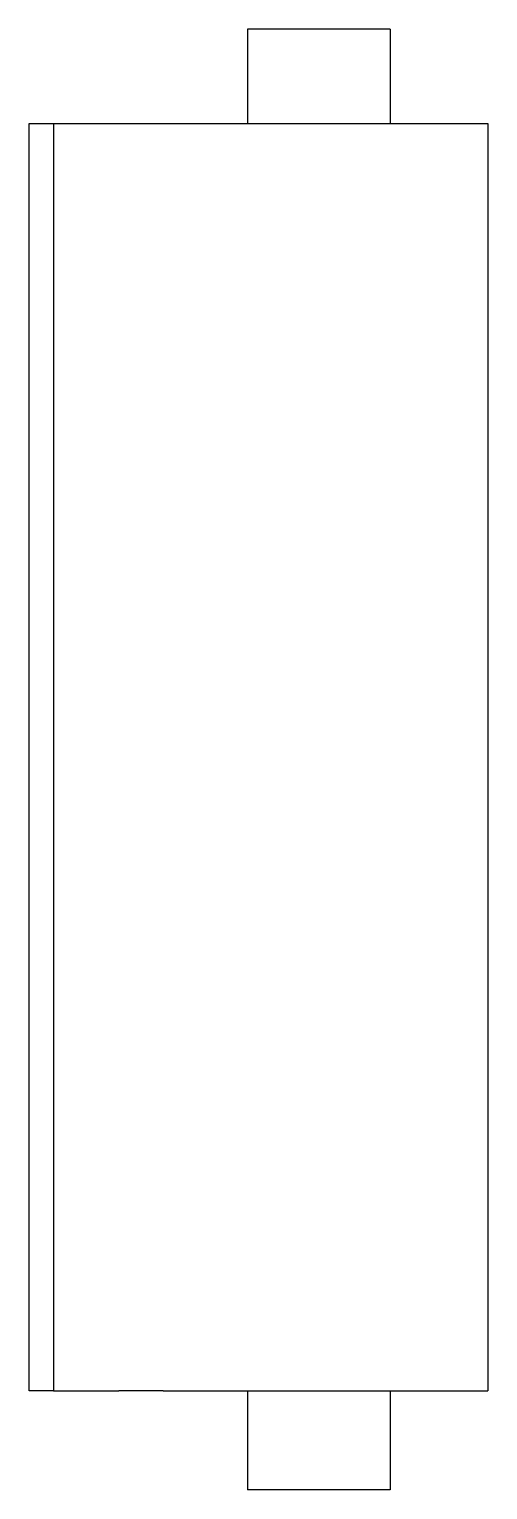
# Model space of a CAD drawing. Header units: metres. Extents: x -19 to 0, y 0 to 60.5.
import ezdxf

# ---------------------------------------------------------------- set-up
doc = ezdxf.new("R2010")
doc.units = ezdxf.units.M

msp = doc.modelspace()

# ---------------------------------------------------------------- linework, layer by layer
for points in [[(-9.95, 60.5), (-9.95, 60.422), (-9.95, 60.344), (-9.95, 60.266), (-9.95, 60.188), (-9.95, 60.11), (-9.95, 60.032), (-9.95, 59.954), (-9.95, 59.876), (-9.95, 59.798), (-9.95, 59.72), (-9.95, 59.642), (-9.95, 59.564), (-9.95, 59.486), (-9.95, 59.408), (-9.95, 59.33), (-9.95, 59.252), (-9.95, 59.174), (-9.95, 59.096), (-9.95, 59.018), (-9.95, 58.94), (-9.95, 58.862), (-9.95, 58.784), (-9.95, 58.706), (-9.95, 58.628), (-9.95, 58.55), (-9.95, 58.472), (-9.95, 58.394), (-9.95, 58.316), (-9.95, 58.238), (-9.95, 58.16), (-9.95, 58.082), (-9.95, 58.004), (-9.95, 57.926), (-9.95, 57.848), (-9.95, 57.77), (-9.95, 57.692), (-9.95, 57.614), (-9.95, 57.536), (-9.95, 57.458), (-9.95, 57.38), (-9.95, 57.302), (-9.95, 57.224), (-9.95, 57.146), (-9.95, 57.068), (-9.95, 56.99), (-9.95, 56.912), (-9.95, 56.834), (-9.95, 56.756), (-9.95, 56.678), (-9.95, 56.6)], [(-7, 60.5), (-7.092, 60.5), (-7.185, 60.5), (-7.277, 60.5), (-7.369, 60.5), (-7.461, 60.5), (-7.552, 60.5), (-7.643, 60.5), (-7.733, 60.5), (-7.822, 60.5), (-7.911, 60.5), (-7.999, 60.5), (-8.084, 60.5), (-8.17, 60.5), (-8.256, 60.5), (-8.338, 60.5), (-8.419, 60.5), (-8.5, 60.5), (-8.58, 60.5), (-8.656, 60.5), (-8.731, 60.5), (-8.807, 60.5), (-8.879, 60.5), (-8.948, 60.5), (-9.017, 60.5), (-9.086, 60.5), (-9.148, 60.5), (-9.209, 60.5), (-9.271, 60.5), (-9.329, 60.5), (-9.383, 60.5), (-9.437, 60.5), (-9.49, 60.5), (-9.536, 60.5), (-9.581, 60.5), (-9.626, 60.5), (-9.668, 60.5), (-9.703, 60.5), (-9.739, 60.5), (-9.774, 60.5), (-9.803, 60.5), (-9.828, 60.5), (-9.854, 60.5), (-9.878, 60.5), (-9.894, 60.5), (-9.909, 60.5), (-9.925, 60.5), (-9.934, 60.5), (-9.94, 60.5), (-9.945, 60.5), (-9.95, 60.5)], [(-4.05, 60.5), (-4.055, 60.5), (-4.06, 60.5), (-4.066, 60.5), (-4.075, 60.5), (-4.091, 60.5), (-4.106, 60.5), (-4.122, 60.5), (-4.146, 60.5), (-4.172, 60.5), (-4.197, 60.5), (-4.226, 60.5), (-4.261, 60.5), (-4.297, 60.5), (-4.332, 60.5), (-4.374, 60.5), (-4.419, 60.5), (-4.464, 60.5), (-4.51, 60.5), (-4.563, 60.5), (-4.617, 60.5), (-4.671, 60.5), (-4.729, 60.5), (-4.791, 60.5), (-4.852, 60.5), (-4.914, 60.5), (-4.983, 60.5), (-5.052, 60.5), (-5.121, 60.5), (-5.193, 60.5), (-5.269, 60.5), (-5.344, 60.5), (-5.42, 60.5), (-5.5, 60.5), (-5.581, 60.5), (-5.662, 60.5), (-5.744, 60.5), (-5.83, 60.5), (-5.916, 60.5), (-6.001, 60.5), (-6.089, 60.5), (-6.178, 60.5), (-6.267, 60.5), (-6.357, 60.5), (-6.448, 60.5), (-6.539, 60.5), (-6.631, 60.5), (-6.723, 60.5), (-6.815, 60.5), (-6.908, 60.5), (-7, 60.5)], [(-4.05, 60.5), (-4.05, 60.422), (-4.05, 60.344), (-4.05, 60.266), (-4.05, 60.188), (-4.05, 60.11), (-4.05, 60.032), (-4.05, 59.954), (-4.05, 59.876), (-4.05, 59.798), (-4.05, 59.72), (-4.05, 59.642), (-4.05, 59.564), (-4.05, 59.486), (-4.05, 59.408), (-4.05, 59.33), (-4.05, 59.252), (-4.05, 59.174), (-4.05, 59.096), (-4.05, 59.018), (-4.05, 58.94), (-4.05, 58.862), (-4.05, 58.784), (-4.05, 58.706), (-4.05, 58.628), (-4.05, 58.55), (-4.05, 58.472), (-4.05, 58.394), (-4.05, 58.316), (-4.05, 58.238), (-4.05, 58.16), (-4.05, 58.082), (-4.05, 58.004), (-4.05, 57.926), (-4.05, 57.848), (-4.05, 57.77), (-4.05, 57.692), (-4.05, 57.614), (-4.05, 57.536), (-4.05, 57.458), (-4.05, 57.38), (-4.05, 57.302), (-4.05, 57.224), (-4.05, 57.146), (-4.05, 57.068), (-4.05, 56.99), (-4.05, 56.912), (-4.05, 56.834), (-4.05, 56.756), (-4.05, 56.678), (-4.05, 56.6)], [(-19, 4.1), (-19, 5.15), (-19, 6.2), (-19, 7.25), (-19, 8.3), (-19, 9.35), (-19, 10.4), (-19, 11.45), (-19, 12.5), (-19, 13.55), (-19, 14.6), (-19, 15.65), (-19, 16.7), (-19, 17.75), (-19, 18.8), (-19, 19.85), (-19, 20.9), (-19, 21.95), (-19, 23), (-19, 24.05), (-19, 25.1), (-19, 26.15), (-19, 27.2), (-19, 28.25), (-19, 29.3), (-19, 30.35), (-19, 31.4), (-19, 32.45), (-19, 33.5), (-19, 34.55), (-19, 35.6), (-19, 36.65), (-19, 37.7), (-19, 38.75), (-19, 39.8), (-19, 40.85), (-19, 41.9), (-19, 42.95), (-19, 44), (-19, 45.05), (-19, 46.1), (-19, 47.15), (-19, 48.2), (-19, 49.25), (-19, 50.3), (-19, 51.35), (-19, 52.4), (-19, 53.45), (-19, 54.5), (-19, 55.55), (-19, 56.6)], [(-19, 56.6), (-18.98, 56.6), (-18.96, 56.6), (-18.94, 56.6), (-18.92, 56.6), (-18.9, 56.6), (-18.88, 56.6), (-18.86, 56.6), (-18.84, 56.6), (-18.82, 56.6), (-18.8, 56.6), (-18.78, 56.6), (-18.76, 56.6), (-18.74, 56.6), (-18.72, 56.6), (-18.7, 56.6), (-18.68, 56.6), (-18.66, 56.6), (-18.64, 56.6), (-18.62, 56.6), (-18.6, 56.6), (-18.58, 56.6), (-18.56, 56.6), (-18.54, 56.6), (-18.52, 56.6), (-18.5, 56.6), (-18.48, 56.6), (-18.46, 56.6), (-18.44, 56.6), (-18.42, 56.6), (-18.4, 56.6), (-18.38, 56.6), (-18.36, 56.6), (-18.34, 56.6), (-18.32, 56.6), (-18.3, 56.6), (-18.28, 56.6), (-18.26, 56.6), (-18.24, 56.6), (-18.22, 56.6), (-18.2, 56.6), (-18.18, 56.6), (-18.16, 56.6), (-18.14, 56.6), (-18.12, 56.6), (-18.1, 56.6), (-18.08, 56.6), (-18.06, 56.6), (-18.04, 56.6), (-18.02, 56.6), (-18, 56.6)], [(-18, 56.6), (-17.946, 56.6), (-17.892, 56.6), (-17.837, 56.6), (-17.783, 56.6), (-17.729, 56.6), (-17.675, 56.6), (-17.621, 56.6), (-17.567, 56.6), (-17.512, 56.6), (-17.458, 56.6), (-17.404, 56.6), (-17.35, 56.6), (-17.296, 56.6), (-17.242, 56.6), (-17.187, 56.6), (-17.133, 56.6), (-17.079, 56.6), (-17.025, 56.6), (-16.971, 56.6), (-16.917, 56.6), (-16.862, 56.6), (-16.808, 56.6), (-16.754, 56.6), (-16.7, 56.6), (-16.646, 56.6), (-16.592, 56.6), (-16.537, 56.6), (-16.483, 56.6), (-16.429, 56.6), (-16.375, 56.6), (-16.321, 56.6), (-16.267, 56.6), (-16.212, 56.6), (-16.158, 56.6), (-16.104, 56.6), (-16.05, 56.6), (-15.996, 56.6), (-15.942, 56.6), (-15.887, 56.6), (-15.833, 56.6), (-15.779, 56.6), (-15.725, 56.6), (-15.671, 56.6), (-15.617, 56.6), (-15.562, 56.6), (-15.508, 56.6), (-15.454, 56.6), (-15.4, 56.6), (-15.346, 56.6), (-15.292, 56.6)], [(-18, 56.6), (-18, 55.55), (-18, 54.5), (-18, 53.45), (-18, 52.4), (-18, 51.35), (-18, 50.3), (-18, 49.25), (-18, 48.2), (-18, 47.15), (-18, 46.1), (-18, 45.05), (-18, 44), (-18, 42.95), (-18, 41.9), (-18, 40.85), (-18, 39.8), (-18, 38.75), (-18, 37.7), (-18, 36.65), (-18, 35.6), (-18, 34.55), (-18, 33.5), (-18, 32.45), (-18, 31.4), (-18, 30.35), (-18, 29.3), (-18, 28.25), (-18, 27.2), (-18, 26.15), (-18, 25.1), (-18, 24.05), (-18, 23), (-18, 21.95), (-18, 20.9), (-18, 19.85), (-18, 18.8), (-18, 17.75), (-18, 16.7), (-18, 15.65), (-18, 14.6), (-18, 13.55), (-18, 12.5), (-18, 11.45), (-18, 10.4), (-18, 9.35), (-18, 8.3), (-18, 7.25), (-18, 6.2), (-18, 5.15), (-18, 4.1)], [(-15.292, 56.6), (-15.245, 56.6), (-15.198, 56.6), (-15.151, 56.6), (-15.105, 56.6), (-15.058, 56.6), (-15.012, 56.6), (-14.965, 56.6), (-14.919, 56.6), (-14.873, 56.6), (-14.828, 56.6), (-14.782, 56.6), (-14.737, 56.6), (-14.692, 56.6), (-14.647, 56.6), (-14.604, 56.6), (-14.56, 56.6), (-14.516, 56.6), (-14.473, 56.6), (-14.431, 56.6), (-14.389, 56.6), (-14.347, 56.6), (-14.306, 56.6), (-14.266, 56.6), (-14.226, 56.6), (-14.186, 56.6), (-14.148, 56.6), (-14.11, 56.6), (-14.072, 56.6), (-14.035, 56.6), (-14, 56.6), (-13.964, 56.6), (-13.929, 56.6), (-13.896, 56.6), (-13.863, 56.6), (-13.83, 56.6), (-13.798, 56.6), (-13.768, 56.6), (-13.738, 56.6), (-13.708, 56.6), (-13.681, 56.6), (-13.654, 56.6), (-13.627, 56.6), (-13.601, 56.6), (-13.577, 56.6), (-13.554, 56.6), (-13.53, 56.6), (-13.509, 56.6), (-13.489, 56.6), (-13.469, 56.6), (-13.449, 56.6)], [(-13.449, 56.6), (-13.266, 56.6), (-13.083, 56.6), (-12.9, 56.6), (-12.691, 56.6), (-12.446, 56.6), (-12.201, 56.6), (-11.956, 56.6), (-11.666, 56.6), (-11.368, 56.6), (-11.071, 56.6), (-10.761, 56.6), (-10.422, 56.6), (-10.083, 56.6), (-9.745, 56.6), (-9.385, 56.6), (-9.018, 56.6), (-8.651, 56.6), (-8.281, 56.6), (-7.9, 56.6), (-7.518, 56.6), (-7.137, 56.6), (-6.755, 56.6), (-6.374, 56.6), (-5.993, 56.6), (-5.611, 56.6), (-5.245, 56.6), (-4.878, 56.6), (-4.512, 56.6), (-4.158, 56.6), (-3.82, 56.6), (-3.483, 56.6), (-3.145, 56.6), (-2.844, 56.6), (-2.548, 56.6), (-2.252, 56.6), (-1.971, 56.6), (-1.729, 56.6), (-1.486, 56.6), (-1.243, 56.6), (-1.045, 56.6), (-0.865, 56.6), (-0.685, 56.6), (-0.514, 56.6), (-0.403, 56.6), (-0.292, 56.6), (-0.181, 56.6), (-0.112, 56.6), (-0.075, 56.6), (-0.037, 56.6), (0, 56.6)], [(0, 56.6), (0, 55.55), (0, 54.5), (0, 53.45), (0, 52.4), (0, 51.35), (0, 50.3), (0, 49.25), (0, 48.2), (0, 47.15), (0, 46.1), (0, 45.05), (0, 44), (0, 42.95), (0, 41.9), (0, 40.85), (0, 39.8), (0, 38.75), (0, 37.7), (0, 36.65), (0, 35.6), (0, 34.55), (0, 33.5), (0, 32.45), (0, 31.4), (0, 30.35), (0, 29.3), (0, 28.25), (0, 27.2), (0, 26.15), (0, 25.1), (0, 24.05), (0, 23), (0, 21.95), (0, 20.9), (0, 19.85), (0, 18.8), (0, 17.75), (0, 16.7), (0, 15.65), (0, 14.6), (0, 13.55), (0, 12.5), (0, 11.45), (0, 10.4), (0, 9.35), (0, 8.3), (0, 7.25), (0, 6.2), (0, 5.15), (0, 4.1)], [(-18, 4.1), (-18.02, 4.1), (-18.04, 4.1), (-18.06, 4.1), (-18.08, 4.1), (-18.1, 4.1), (-18.12, 4.1), (-18.14, 4.1), (-18.16, 4.1), (-18.18, 4.1), (-18.2, 4.1), (-18.22, 4.1), (-18.24, 4.1), (-18.26, 4.1), (-18.28, 4.1), (-18.3, 4.1), (-18.32, 4.1), (-18.34, 4.1), (-18.36, 4.1), (-18.38, 4.1), (-18.4, 4.1), (-18.42, 4.1), (-18.44, 4.1), (-18.46, 4.1), (-18.48, 4.1), (-18.5, 4.1), (-18.52, 4.1), (-18.54, 4.1), (-18.56, 4.1), (-18.58, 4.1), (-18.6, 4.1), (-18.62, 4.1), (-18.64, 4.1), (-18.66, 4.1), (-18.68, 4.1), (-18.7, 4.1), (-18.72, 4.1), (-18.74, 4.1), (-18.76, 4.1), (-18.78, 4.1), (-18.8, 4.1), (-18.82, 4.1), (-18.84, 4.1), (-18.86, 4.1), (-18.88, 4.1), (-18.9, 4.1), (-18.92, 4.1), (-18.94, 4.1), (-18.96, 4.1), (-18.98, 4.1), (-19, 4.1)], [(-18, 4.1), (-17.946, 4.1), (-17.892, 4.1), (-17.837, 4.1), (-17.783, 4.1), (-17.729, 4.1), (-17.675, 4.1), (-17.621, 4.1), (-17.567, 4.1), (-17.512, 4.1), (-17.458, 4.1), (-17.404, 4.1), (-17.35, 4.1), (-17.296, 4.1), (-17.242, 4.1), (-17.187, 4.1), (-17.133, 4.1), (-17.079, 4.1), (-17.025, 4.1), (-16.971, 4.1), (-16.917, 4.1), (-16.862, 4.1), (-16.808, 4.1), (-16.754, 4.1), (-16.7, 4.1), (-16.646, 4.1), (-16.592, 4.1), (-16.537, 4.1), (-16.483, 4.1), (-16.429, 4.1), (-16.375, 4.1), (-16.321, 4.1), (-16.267, 4.1), (-16.212, 4.1), (-16.158, 4.1), (-16.104, 4.1), (-16.05, 4.1), (-15.996, 4.1), (-15.942, 4.1), (-15.887, 4.1), (-15.833, 4.1), (-15.779, 4.1), (-15.725, 4.1), (-15.671, 4.1), (-15.617, 4.1), (-15.562, 4.1), (-15.508, 4.1), (-15.454, 4.1), (-15.4, 4.1), (-15.346, 4.1), (-15.292, 4.1)], [(-13.449, 4.1), (-13.469, 4.1), (-13.489, 4.1), (-13.509, 4.1), (-13.53, 4.1), (-13.554, 4.1), (-13.577, 4.1), (-13.601, 4.1), (-13.627, 4.1), (-13.654, 4.1), (-13.681, 4.1), (-13.708, 4.1), (-13.738, 4.1), (-13.768, 4.1), (-13.798, 4.1), (-13.83, 4.1), (-13.863, 4.1), (-13.896, 4.1), (-13.929, 4.1), (-13.964, 4.1), (-14, 4.1), (-14.035, 4.1), (-14.072, 4.1), (-14.11, 4.1), (-14.148, 4.1), (-14.186, 4.1), (-14.226, 4.1), (-14.266, 4.1), (-14.306, 4.1), (-14.347, 4.1), (-14.389, 4.1), (-14.431, 4.1), (-14.473, 4.1), (-14.516, 4.1), (-14.56, 4.1), (-14.604, 4.1), (-14.647, 4.1), (-14.692, 4.1), (-14.737, 4.1), (-14.782, 4.1), (-14.828, 4.1), (-14.873, 4.1), (-14.919, 4.1), (-14.965, 4.1), (-15.012, 4.1), (-15.058, 4.1), (-15.105, 4.1), (-15.151, 4.1), (-15.198, 4.1), (-15.245, 4.1), (-15.292, 4.1)], [(-13.449, 4.1), (-13.266, 4.1), (-13.083, 4.1), (-12.9, 4.1), (-12.691, 4.1), (-12.446, 4.1), (-12.201, 4.1), (-11.956, 4.1), (-11.666, 4.1), (-11.368, 4.1), (-11.071, 4.1), (-10.761, 4.1), (-10.422, 4.1), (-10.083, 4.1), (-9.745, 4.1), (-9.385, 4.1), (-9.018, 4.1), (-8.651, 4.1), (-8.281, 4.1), (-7.9, 4.1), (-7.518, 4.1), (-7.137, 4.1), (-6.755, 4.1), (-6.374, 4.1), (-5.993, 4.1), (-5.611, 4.1), (-5.245, 4.1), (-4.878, 4.1), (-4.512, 4.1), (-4.158, 4.1), (-3.82, 4.1), (-3.483, 4.1), (-3.145, 4.1), (-2.844, 4.1), (-2.548, 4.1), (-2.252, 4.1), (-1.971, 4.1), (-1.729, 4.1), (-1.486, 4.1), (-1.243, 4.1), (-1.045, 4.1), (-0.865, 4.1), (-0.685, 4.1), (-0.514, 4.1), (-0.403, 4.1), (-0.292, 4.1), (-0.181, 4.1), (-0.112, 4.1), (-0.075, 4.1), (-0.037, 4.1), (0, 4.1)], [(-9.95, 4.1), (-9.95, 4.018), (-9.95, 3.936), (-9.95, 3.854), (-9.95, 3.772), (-9.95, 3.69), (-9.95, 3.608), (-9.95, 3.526), (-9.95, 3.444), (-9.95, 3.362), (-9.95, 3.28), (-9.95, 3.198), (-9.95, 3.116), (-9.95, 3.034), (-9.95, 2.952), (-9.95, 2.87), (-9.95, 2.788), (-9.95, 2.706), (-9.95, 2.624), (-9.95, 2.542), (-9.95, 2.46), (-9.95, 2.378), (-9.95, 2.296), (-9.95, 2.214), (-9.95, 2.132), (-9.95, 2.05), (-9.95, 1.968), (-9.95, 1.886), (-9.95, 1.804), (-9.95, 1.722), (-9.95, 1.64), (-9.95, 1.558), (-9.95, 1.476), (-9.95, 1.394), (-9.95, 1.312), (-9.95, 1.23), (-9.95, 1.148), (-9.95, 1.066), (-9.95, 0.984), (-9.95, 0.902), (-9.95, 0.82), (-9.95, 0.738), (-9.95, 0.656), (-9.95, 0.574), (-9.95, 0.492), (-9.95, 0.41), (-9.95, 0.328), (-9.95, 0.246), (-9.95, 0.164), (-9.95, 0.082), (-9.95, 0)], [(-4.05, 4.1), (-4.05, 4.018), (-4.05, 3.936), (-4.05, 3.854), (-4.05, 3.772), (-4.05, 3.69), (-4.05, 3.608), (-4.05, 3.526), (-4.05, 3.444), (-4.05, 3.362), (-4.05, 3.28), (-4.05, 3.198), (-4.05, 3.116), (-4.05, 3.034), (-4.05, 2.952), (-4.05, 2.87), (-4.05, 2.788), (-4.05, 2.706), (-4.05, 2.624), (-4.05, 2.542), (-4.05, 2.46), (-4.05, 2.378), (-4.05, 2.296), (-4.05, 2.214), (-4.05, 2.132), (-4.05, 2.05), (-4.05, 1.968), (-4.05, 1.886), (-4.05, 1.804), (-4.05, 1.722), (-4.05, 1.64), (-4.05, 1.558), (-4.05, 1.476), (-4.05, 1.394), (-4.05, 1.312), (-4.05, 1.23), (-4.05, 1.148), (-4.05, 1.066), (-4.05, 0.984), (-4.05, 0.902), (-4.05, 0.82), (-4.05, 0.738), (-4.05, 0.656), (-4.05, 0.574), (-4.05, 0.492), (-4.05, 0.41), (-4.05, 0.328), (-4.05, 0.246), (-4.05, 0.164), (-4.05, 0.082), (-4.05, 0)], [(-7, 0), (-7.092, 0), (-7.185, 0), (-7.277, 0), (-7.369, 0), (-7.461, 0), (-7.552, 0), (-7.643, 0), (-7.733, 0), (-7.822, 0), (-7.911, 0), (-7.999, 0), (-8.084, 0), (-8.17, 0), (-8.256, 0), (-8.338, 0), (-8.419, 0), (-8.5, 0), (-8.58, 0), (-8.656, 0), (-8.731, 0), (-8.807, 0), (-8.879, 0), (-8.948, 0), (-9.017, 0), (-9.086, 0), (-9.148, 0), (-9.209, 0), (-9.271, 0), (-9.329, 0), (-9.383, 0), (-9.437, 0), (-9.49, 0), (-9.536, 0), (-9.581, 0), (-9.626, 0), (-9.668, 0), (-9.703, 0), (-9.739, 0), (-9.774, 0), (-9.803, 0), (-9.828, 0), (-9.854, 0), (-9.878, 0), (-9.894, 0), (-9.909, 0), (-9.925, 0), (-9.934, 0), (-9.94, 0), (-9.945, 0), (-9.95, 0)], [(-4.05, 0), (-4.055, 0), (-4.06, 0), (-4.066, 0), (-4.075, 0), (-4.091, 0), (-4.106, 0), (-4.122, 0), (-4.146, 0), (-4.172, 0), (-4.197, 0), (-4.226, 0), (-4.261, 0), (-4.297, 0), (-4.332, 0), (-4.374, 0), (-4.419, 0), (-4.464, 0), (-4.51, 0), (-4.563, 0), (-4.617, 0), (-4.671, 0), (-4.729, 0), (-4.791, 0), (-4.852, 0), (-4.914, 0), (-4.983, 0), (-5.052, 0), (-5.121, 0), (-5.193, 0), (-5.269, 0), (-5.344, 0), (-5.42, 0), (-5.5, 0), (-5.581, 0), (-5.662, 0), (-5.744, 0), (-5.83, 0), (-5.916, 0), (-6.001, 0), (-6.089, 0), (-6.178, 0), (-6.267, 0), (-6.357, 0), (-6.448, 0), (-6.539, 0), (-6.631, 0), (-6.723, 0), (-6.815, 0), (-6.908, 0), (-7, 0)]]:
    msp.add_lwpolyline(points)

doc.saveas('drawing.dxf')
